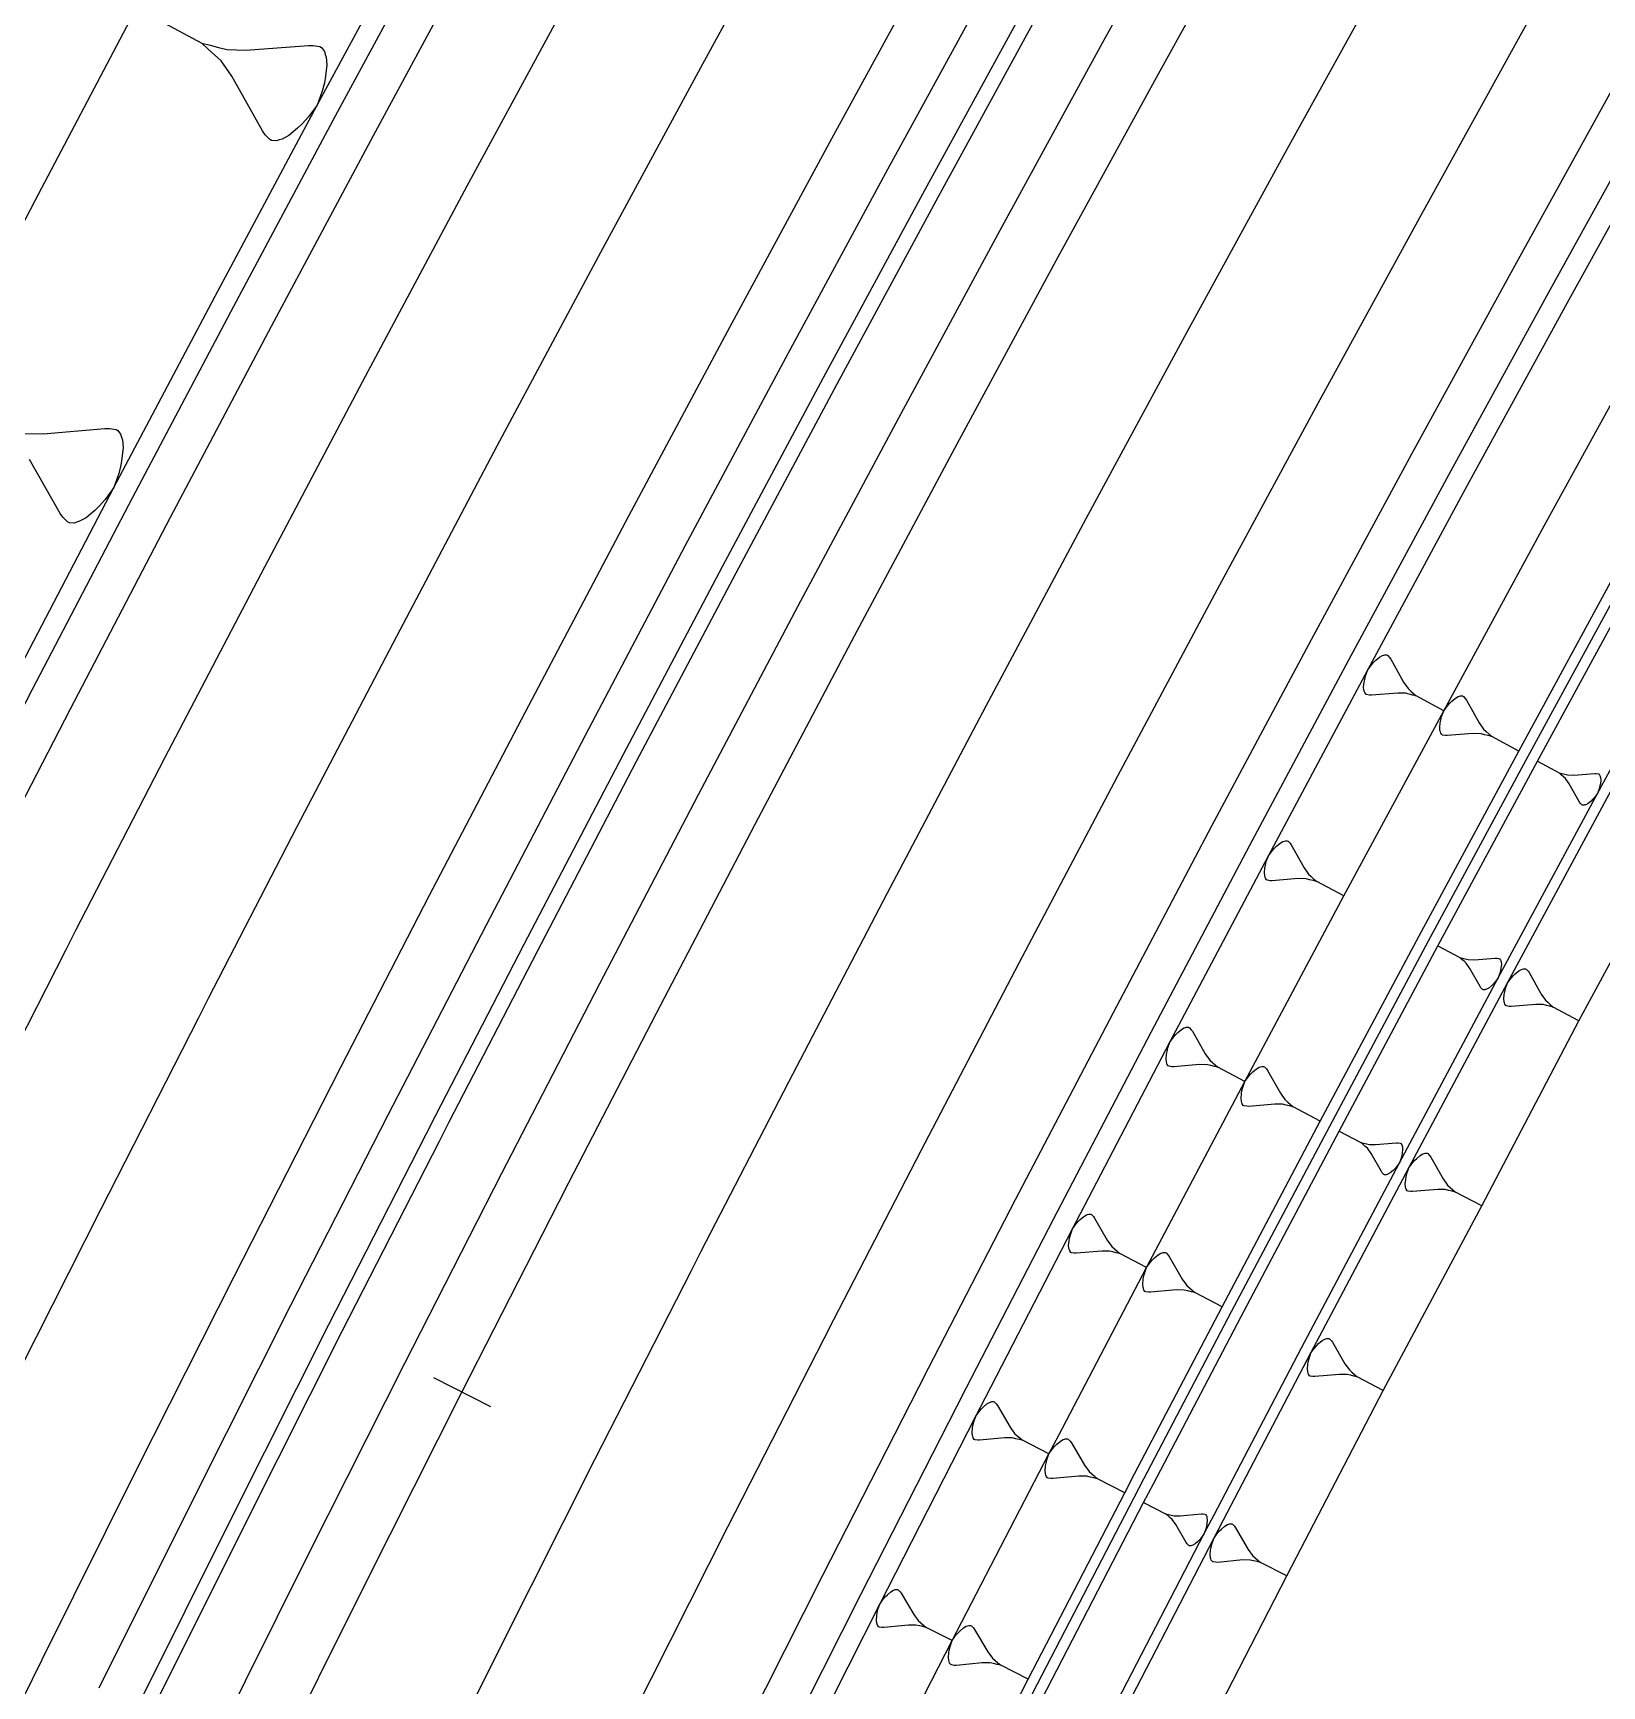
# Model space of a CAD drawing. Extents: x 386614 to 387594, y 803230 to 804419.
# Drawn here: x 387253.57 to 387290.4, y 804020.35 to 804059.15 of the extents above; entities that cross this region are included whole.
import ezdxf

# ---------------------------------------------------------------- set-up
doc = ezdxf.new("R2010")
doc.units = 0
doc.layers.get('0').update_dxf_attribs({"linetype": 'CONTINUOUS'})

msp = doc.modelspace()

# ---------------------------------------------------------------- linework, layer by layer
at = {"color": 7}
for p, q in [((387256.0013, 804059.7319), (387257.5297, 804058.9104)), ((387257.5297, 804058.9104), (387257.7279, 804058.8601)), ((387257.6809, 804058.7728), (387257.5297, 804058.9104)), ((387257.8321, 804058.6353), (387257.6809, 804058.7728)), ((387257.7279, 804058.8601), (387257.926, 804058.8099)), ((387257.926, 804058.8099), (387258.1242, 804058.7597)), ((387258.1242, 804058.7597), (387258.5674, 804058.7466)), ((387258.5674, 804058.7466), (387260.0347, 804058.8585)), ((387260.0347, 804058.8585), (387260.1455, 804058.8552)), ((387260.1455, 804058.8552), (387260.3, 804058.8284)), ((387260.3, 804058.8284), (387260.3436, 804058.805)), ((387260.3436, 804058.805), (387260.4075, 804058.7144)), ((387260.4075, 804058.7144), (387260.4277, 804058.6472)), ((387257.9833, 804058.4977), (387257.8321, 804058.6353)), ((387258.2388, 804058.1352), (387257.9833, 804058.4977)), ((387260.4277, 804058.6472), (387260.4479, 804058.5801)), ((387260.4648, 804058.4021), (387260.4348, 804058.1368)), ((387260.4479, 804058.5801), (387260.4648, 804058.4021)), ((387258.9549, 804056.8497), (387258.2388, 804058.1352)), ((387260.408, 804057.9824), (387260.3578, 804057.7842)), ((387260.4348, 804058.1368), (387260.408, 804057.9824)), ((387260.3578, 804057.7842), (387260.2372, 804057.4551)), ((387260.0292, 804057.1729), (387259.8916, 804057.0217)), ((387260.2372, 804057.4551), (387260.0292, 804057.1729)), ((387259.0188, 804056.7591), (387258.9549, 804056.8497)), ((387259.7775, 804056.9141), (387259.5728, 804056.7427)), ((387259.8916, 804057.0217), (387259.7775, 804056.9141)), ((387259.1263, 804056.645), (387259.0188, 804056.7591)), ((387259.17, 804056.6216), (387259.1263, 804056.645)), ((387259.2808, 804056.6183), (387259.17, 804056.6216)), ((387259.3479, 804056.6385), (387259.2808, 804056.6183)), ((387259.4151, 804056.6587), (387259.3479, 804056.6385)), ((387259.5728, 804056.7427), (387259.4151, 804056.6587)), ((387253.806, 804049.7424), (387255.2553, 804049.8668)), ((387255.2553, 804049.8668), (387255.3648, 804049.8646)), ((387255.3648, 804049.8646), (387255.5178, 804049.8396)), ((387255.5178, 804049.8396), (387255.5612, 804049.8168)), ((387255.5612, 804049.8168), (387255.6251, 804049.7278)), ((387253.3678, 804049.7512), (387253.806, 804049.7424)), ((387255.6251, 804049.7278), (387255.6457, 804049.6617)), ((387255.6457, 804049.6617), (387255.6663, 804049.5955)), ((387255.6847, 804049.4198), (387255.6575, 804049.1573)), ((387255.6663, 804049.5955), (387255.6847, 804049.4198)), ((387254.2069, 804047.8711), (387253.487, 804049.135)), ((387255.6575, 804049.1573), (387255.6326, 804049.0043)), ((387255.5848, 804048.808), (387255.4686, 804048.4815)), ((387255.6326, 804049.0043), (387255.5848, 804048.808)), ((387255.4686, 804048.4815), (387255.2657, 804048.2006)), ((387254.2709, 804047.7821), (387254.2069, 804047.8711)), ((387255.0194, 804047.9425), (387254.8187, 804047.7712)), ((387255.1312, 804048.0499), (387255.0194, 804047.9425)), ((387255.2657, 804048.2006), (387255.1312, 804048.0499)), ((387254.3783, 804047.6704), (387254.2709, 804047.7821)), ((387254.4217, 804047.6476), (387254.3783, 804047.6704)), ((387254.5312, 804047.6454), (387254.4217, 804047.6476)), ((387254.5974, 804047.666), (387254.5312, 804047.6454)), ((387254.6636, 804047.6866), (387254.5974, 804047.666)), ((387254.8187, 804047.7712), (387254.6636, 804047.6866)), ((387284.9876, 804044.3171), (387285.0455, 804044.3807)), ((387285.0455, 804044.3807), (387285.0935, 804044.426)), ((387285.0935, 804044.426), (387285.1797, 804044.4982)), ((387285.1797, 804044.4982), (387285.2461, 804044.5336)), ((387285.2461, 804044.5336), (387285.2744, 804044.5421)), ((387285.2744, 804044.5421), (387285.3027, 804044.5506)), ((387285.3027, 804044.5506), (387285.3493, 804044.5492)), ((387285.3493, 804044.5492), (387285.3677, 804044.5393)), ((387285.3677, 804044.5393), (387285.413, 804044.4913)), ((387285.413, 804044.4913), (387285.4399, 804044.4531)), ((387285.4399, 804044.4531), (387285.7414, 804043.9119)), ((387284.8168, 804043.9113), (387284.8281, 804043.9763)), ((387284.8281, 804043.9763), (387284.8493, 804044.0597)), ((387284.8493, 804044.0597), (387284.9, 804044.1983)), ((387284.9, 804044.1983), (387284.9876, 804044.3171)), ((387284.8042, 804043.7996), (387284.8168, 804043.9113)), ((387284.8113, 804043.7247), (387284.8042, 804043.7996)), ((387284.8198, 804043.6964), (387284.8113, 804043.7247)), ((387284.8283, 804043.6681), (387284.8198, 804043.6964)), ((387284.8552, 804043.63), (387284.8283, 804043.6681)), ((387284.8736, 804043.6201), (387284.8552, 804043.63)), ((387284.9386, 804043.6088), (387284.8736, 804043.6201)), ((387284.9853, 804043.6075), (387284.9386, 804043.6088)), ((387285.603, 804043.6546), (387284.9853, 804043.6075)), ((387285.7896, 804043.649), (387285.603, 804043.6546)), ((387285.7414, 804043.9119), (387285.8489, 804043.7593)), ((387285.873, 804043.6279), (387285.7896, 804043.649)), ((387285.8489, 804043.7593), (387285.9126, 804043.7014)), ((387285.9565, 804043.6067), (387285.873, 804043.6279)), ((387285.9126, 804043.7014), (387285.9762, 804043.6435)), ((387286.0399, 804043.5856), (387285.9565, 804043.6067)), ((387285.9762, 804043.6435), (387286.0399, 804043.5856)), ((387286.6833, 804043.2397), (387286.0399, 804043.5856)), ((387287.0531, 804043.5793), (387287.0811, 804043.5877)), ((387287.0811, 804043.5877), (387287.1271, 804043.5864)), ((387287.1271, 804043.5864), (387287.1453, 804043.5766)), ((387286.6332, 804043.1028), (387286.6833, 804043.2397)), ((387286.6833, 804043.2397), (387286.7698, 804043.3571)), ((387286.7698, 804043.3571), (387286.827, 804043.42)), ((387286.827, 804043.42), (387286.8745, 804043.4647)), ((387286.8745, 804043.4647), (387286.9596, 804043.536)), ((387286.9596, 804043.536), (387287.0252, 804043.5709)), ((387287.0252, 804043.5709), (387287.0531, 804043.5793)), ((387287.1453, 804043.5766), (387287.19, 804043.5292)), ((387287.19, 804043.5292), (387287.2166, 804043.4915)), ((387287.2166, 804043.4915), (387287.5144, 804042.9569)), ((387286.5887, 804042.8459), (387286.6011, 804042.9562)), ((387286.5957, 804042.7719), (387286.5887, 804042.8459)), ((387286.6011, 804042.9562), (387286.6123, 804043.0204)), ((387286.6123, 804043.0204), (387286.6332, 804043.1028)), ((387287.5144, 804042.9569), (387287.6207, 804042.8061)), ((387287.6207, 804042.8061), (387287.6836, 804042.7489)), ((387286.6041, 804042.7439), (387286.5957, 804042.7719)), ((387286.6125, 804042.716), (387286.6041, 804042.7439)), ((387286.639, 804042.6783), (387286.6125, 804042.716)), ((387286.6572, 804042.6686), (387286.639, 804042.6783)), ((387286.7215, 804042.6574), (387286.6572, 804042.6686)), ((387286.7675, 804042.6561), (387286.7215, 804042.6574)), ((387287.3778, 804042.7026), (387286.7675, 804042.6561)), ((387287.5621, 804042.6972), (387287.3778, 804042.7026)), ((387287.6445, 804042.6763), (387287.5621, 804042.6972)), ((387287.7269, 804042.6554), (387287.6445, 804042.6763)), ((387287.6836, 804042.7489), (387287.7464, 804042.6917)), ((387287.8093, 804042.6345), (387287.7269, 804042.6554)), ((387287.7464, 804042.6917), (387287.8093, 804042.6345)), ((387288.445, 804042.2928), (387287.8093, 804042.6345)), ((387282.7588, 804040.0616), (387282.8439, 804040.1335)), ((387282.8439, 804040.1335), (387282.9096, 804040.169)), ((387282.9096, 804040.169), (387282.9376, 804040.1775)), ((387282.9376, 804040.1775), (387282.9656, 804040.1861)), ((387282.9656, 804040.1861), (387283.0119, 804040.1849)), ((387283.0119, 804040.1849), (387283.0302, 804040.1752)), ((387283.0302, 804040.1752), (387283.0753, 804040.1278)), ((387283.0753, 804040.1278), (387283.1022, 804040.0901)), ((387283.1022, 804040.0901), (387283.4037, 804039.5547)), ((387282.5182, 804039.6971), (387282.5679, 804039.8348)), ((387282.5679, 804039.8348), (387282.6542, 804039.953)), ((387282.6542, 804039.953), (387282.7114, 804040.0164)), ((387282.7114, 804040.0164), (387282.7588, 804040.0616)), ((387282.4748, 804039.4389), (387282.4868, 804039.5497)), ((387282.4822, 804039.3646), (387282.4748, 804039.4389)), ((387282.4908, 804039.3366), (387282.4822, 804039.3646)), ((387282.4868, 804039.5497), (387282.4976, 804039.6143)), ((387282.4993, 804039.3086), (387282.4908, 804039.3366)), ((387282.4976, 804039.6143), (387282.5182, 804039.6971)), ((387283.4037, 804039.5547), (387283.5111, 804039.4039)), ((387283.5111, 804039.4039), (387283.5745, 804039.3468)), ((387283.5745, 804039.3468), (387283.638, 804039.2896)), ((387282.5262, 804039.2709), (387282.4993, 804039.3086)), ((387282.5445, 804039.2612), (387282.5262, 804039.2709)), ((387282.609, 804039.2503), (387282.5445, 804039.2612)), ((387282.6553, 804039.2492), (387282.609, 804039.2503)), ((387283.2677, 804039.2988), (387282.6553, 804039.2492)), ((387283.4529, 804039.2942), (387283.2677, 804039.2988)), ((387283.5357, 804039.2736), (387283.4529, 804039.2942)), ((387283.6185, 804039.2531), (387283.5357, 804039.2736)), ((387283.7014, 804039.2325), (387283.6185, 804039.2531)), ((387283.638, 804039.2896), (387283.7014, 804039.2325)), ((387284.3412, 804038.8925), (387283.7014, 804039.2325)), ((387288.2641, 804036.963), (387288.3181, 804037.0229)), ((387288.3181, 804037.0229), (387288.3629, 804037.0656)), ((387288.3629, 804037.0656), (387288.4434, 804037.1336)), ((387288.4434, 804037.1336), (387288.5055, 804037.1671)), ((387288.5055, 804037.1671), (387288.5319, 804037.1752)), ((387288.5319, 804037.1752), (387288.5584, 804037.1833)), ((387288.5584, 804037.1833), (387288.6021, 804037.1822)), ((387288.6021, 804037.1822), (387288.6194, 804037.173)), ((387288.6194, 804037.173), (387288.6621, 804037.1282)), ((387288.6621, 804037.1282), (387288.6874, 804037.0925)), ((387288.6874, 804037.0925), (387288.9725, 804036.5865)), ((387288.1058, 804036.5818), (387288.1161, 804036.6428)), ((387288.1161, 804036.6428), (387288.1355, 804036.7211)), ((387288.1355, 804036.7211), (387288.1825, 804036.8512)), ((387288.1825, 804036.8512), (387288.2641, 804036.963)), ((387288.0945, 804036.477), (387288.1058, 804036.5818)), ((387288.1015, 804036.4068), (387288.0945, 804036.477)), ((387288.1096, 804036.3803), (387288.1015, 804036.4068)), ((387288.1177, 804036.3539), (387288.1096, 804036.3803)), ((387288.143, 804036.3182), (387288.1177, 804036.3539)), ((387288.1603, 804036.309), (387288.143, 804036.3182)), ((387288.2213, 804036.2988), (387288.1603, 804036.309)), ((387288.2651, 804036.2977), (387288.2213, 804036.2988)), ((387288.844, 804036.3446), (387288.2651, 804036.2977)), ((387289.0189, 804036.3403), (387288.844, 804036.3446)), ((387288.9725, 804036.5865), (387289.074, 804036.4439)), ((387289.0972, 804036.3208), (387289.0189, 804036.3403)), ((387289.074, 804036.4439), (387289.1339, 804036.3899)), ((387289.1755, 804036.3014), (387289.0972, 804036.3208)), ((387289.1339, 804036.3899), (387289.1939, 804036.3359)), ((387289.2538, 804036.2819), (387289.1755, 804036.3014)), ((387289.1939, 804036.3359), (387289.2538, 804036.2819)), ((387289.8586, 804035.9606), (387289.2538, 804036.2819)), ((387280.2081, 804035.3237), (387280.2566, 804035.4602)), ((387280.2566, 804035.4602), (387280.3415, 804035.5776)), ((387280.3415, 804035.5776), (387280.3977, 804035.6407)), ((387280.3977, 804035.6407), (387280.4444, 804035.6855)), ((387280.4444, 804035.6855), (387280.5283, 804035.7572)), ((387280.5283, 804035.7572), (387280.5932, 804035.7925)), ((387280.5932, 804035.7925), (387280.6209, 804035.8011)), ((387280.6209, 804035.8011), (387280.6485, 804035.8097)), ((387280.6485, 804035.8097), (387280.6943, 804035.8088)), ((387280.6943, 804035.8088), (387280.7125, 804035.7993)), ((387280.7125, 804035.7993), (387280.7573, 804035.7526)), ((387280.7573, 804035.7526), (387280.7841, 804035.7154)), ((387280.7841, 804035.7154), (387281.0851, 804035.187)), ((387280.1663, 804035.068), (387280.1777, 804035.1777)), ((387280.174, 804034.9945), (387280.1663, 804035.068)), ((387280.1777, 804035.1777), (387280.1881, 804035.2417)), ((387280.1881, 804035.2417), (387280.2081, 804035.3237)), ((387281.0851, 804035.187), (387281.192, 804035.0383)), ((387280.1826, 804034.9669), (387280.174, 804034.9945)), ((387280.1912, 804034.9392), (387280.1826, 804034.9669)), ((387280.218, 804034.902), (387280.1912, 804034.9392)), ((387280.2361, 804034.8925), (387280.218, 804034.902)), ((387280.3, 804034.882), (387280.2361, 804034.8925)), ((387280.3458, 804034.8811), (387280.3, 804034.882)), ((387280.9517, 804034.9331), (387280.3458, 804034.8811)), ((387281.1349, 804034.9294), (387280.9517, 804034.9331)), ((387281.217, 804034.9095), (387281.1349, 804034.9294)), ((387281.192, 804035.0383), (387281.2551, 804034.982)), ((387281.299, 804034.8895), (387281.217, 804034.9095)), ((387281.2551, 804034.982), (387281.3181, 804034.9258)), ((387281.3811, 804034.8695), (387281.299, 804034.8895)), ((387281.3181, 804034.9258), (387281.3811, 804034.8695)), ((387282.0159, 804034.5361), (387281.3811, 804034.8695)), ((387282.1012, 804034.6543), (387282.1579, 804034.7177)), ((387282.1579, 804034.7177), (387282.2049, 804034.7629)), ((387282.2049, 804034.7629), (387282.2893, 804034.835)), ((387282.2893, 804034.835), (387282.3546, 804034.8705)), ((387282.3546, 804034.8705), (387282.3824, 804034.8792)), ((387282.3824, 804034.8792), (387282.4103, 804034.8879)), ((387282.4103, 804034.8879), (387282.4564, 804034.8869)), ((387282.4564, 804034.8869), (387282.4746, 804034.8774)), ((387282.4746, 804034.8774), (387282.5198, 804034.8303)), ((387282.5198, 804034.8303), (387282.5467, 804034.7929)), ((387282.5467, 804034.7929), (387282.8496, 804034.2611)), ((387281.9364, 804034.2518), (387281.9469, 804034.3161)), ((387281.9469, 804034.3161), (387281.967, 804034.3987)), ((387281.967, 804034.3987), (387282.0159, 804034.5361)), ((387282.0159, 804034.5361), (387282.1012, 804034.6543)), ((387281.925, 804034.1413), (387281.9364, 804034.2518)), ((387281.9327, 804034.0674), (387281.925, 804034.1413)), ((387281.9414, 804034.0395), (387281.9327, 804034.0674)), ((387281.95, 804034.0117), (387281.9414, 804034.0395)), ((387281.9769, 804033.9743), (387281.95, 804034.0117)), ((387281.9952, 804033.9647), (387281.9769, 804033.9743)), ((387282.0595, 804033.9542), (387281.9952, 804033.9647)), ((387282.1056, 804033.9532), (387282.0595, 804033.9542)), ((387282.7154, 804034.0056), (387282.1056, 804033.9532)), ((387282.8998, 804034.0019), (387282.7154, 804034.0056)), ((387282.8496, 804034.2611), (387282.9573, 804034.1114)), ((387282.9824, 804033.9818), (387282.8998, 804034.0019)), ((387282.9573, 804034.1114), (387283.0207, 804034.0548)), ((387283.065, 804033.9617), (387282.9824, 804033.9818)), ((387283.0207, 804034.0548), (387283.0842, 804033.9982)), ((387283.1476, 804033.9416), (387283.065, 804033.9617)), ((387283.0842, 804033.9982), (387283.1476, 804033.9416)), ((387283.7864, 804033.606), (387283.1476, 804033.9416)), ((387286.0039, 804032.6884), (387286.0492, 804032.7319)), ((387286.0492, 804032.7319), (387286.1307, 804032.8015)), ((387286.1307, 804032.8015), (387286.1937, 804032.8358)), ((387286.1937, 804032.8358), (387286.2206, 804032.8442)), ((387286.2206, 804032.8442), (387286.2474, 804032.8526)), ((387286.2474, 804032.8526), (387286.2919, 804032.8517)), ((387286.2919, 804032.8517), (387286.3095, 804032.8424)), ((387286.3095, 804032.8424), (387286.3531, 804032.797)), ((387286.3531, 804032.797), (387286.3791, 804032.7609)), ((387286.3791, 804032.7609), (387286.6713, 804032.2478)), ((387285.8003, 804032.3009), (387285.8197, 804032.3806)), ((387285.8197, 804032.3806), (387285.8669, 804032.5131)), ((387285.8669, 804032.5131), (387285.9492, 804032.6272)), ((387285.9492, 804032.6272), (387286.0039, 804032.6884)), ((387285.7791, 804032.1322), (387285.7902, 804032.2388)), ((387285.7866, 804032.0609), (387285.7791, 804032.1322)), ((387285.795, 804032.034), (387285.7866, 804032.0609)), ((387285.7902, 804032.2388), (387285.8003, 804032.3009)), ((387285.8033, 804032.0072), (387285.795, 804032.034)), ((387285.8293, 804031.9711), (387285.8033, 804032.0072)), ((387285.8469, 804031.9618), (387285.8293, 804031.9711)), ((387285.909, 804031.9517), (387285.8469, 804031.9618)), ((387285.9535, 804031.9508), (387285.909, 804031.9517)), ((387286.5418, 804032.0013), (387285.9535, 804031.9508)), ((387286.7197, 804031.9977), (387286.5418, 804032.0013)), ((387286.6713, 804032.2478), (387286.7752, 804032.1034)), ((387286.7994, 804031.9783), (387286.7197, 804031.9977)), ((387286.7752, 804032.1034), (387286.8364, 804032.0488)), ((387286.8791, 804031.9589), (387286.7994, 804031.9783)), ((387286.8364, 804032.0488), (387286.8976, 804031.9941)), ((387286.9588, 804031.9395), (387286.8791, 804031.9589)), ((387286.8976, 804031.9941), (387286.9588, 804031.9395)), ((387287.5753, 804031.6157), (387286.9588, 804031.9395)), ((387277.9662, 804031.0747), (387278.0494, 804031.191)), ((387278.0494, 804031.191), (387278.1046, 804031.2535)), ((387278.1046, 804031.2535), (387278.1505, 804031.298)), ((387278.1505, 804031.298), (387278.233, 804031.3691)), ((387278.233, 804031.3691), (387278.2969, 804031.4043)), ((387278.2969, 804031.4043), (387278.3242, 804031.413)), ((387278.3242, 804031.413), (387278.3515, 804031.4216)), ((387278.3515, 804031.4216), (387278.3967, 804031.4209)), ((387278.3967, 804031.4209), (387278.4146, 804031.4116)), ((387278.4146, 804031.4116), (387278.4591, 804031.3657)), ((387278.4591, 804031.3657), (387278.4857, 804031.3291)), ((387278.4857, 804031.3291), (387278.7853, 804030.8089)), ((387277.8789, 804030.687), (387277.8896, 804030.7954)), ((387277.8896, 804030.7954), (387277.8996, 804030.8586)), ((387277.8996, 804030.8586), (387277.9189, 804030.9397)), ((387277.9189, 804030.9397), (387277.9662, 804031.0747)), ((387278.7853, 804030.8089), (387278.8917, 804030.6625)), ((387277.8868, 804030.6146), (387277.8789, 804030.687)), ((387277.8954, 804030.5873), (387277.8868, 804030.6146)), ((387277.9041, 804030.56), (387277.8954, 804030.5873)), ((387277.9307, 804030.5234), (387277.9041, 804030.56)), ((387277.9486, 804030.5141), (387277.9307, 804030.5234)), ((387278.0118, 804030.5041), (387277.9486, 804030.5141)), ((387278.057, 804030.5034), (387278.0118, 804030.5041)), ((387278.6549, 804030.5576), (387278.057, 804030.5034)), ((387278.8357, 804030.5548), (387278.6549, 804030.5576)), ((387278.9169, 804030.5355), (387278.8357, 804030.5548)), ((387278.8917, 804030.6625), (387278.9541, 804030.6073)), ((387278.998, 804030.5162), (387278.9169, 804030.5355)), ((387278.9541, 804030.6073), (387279.0166, 804030.5521)), ((387279.0791, 804030.4968), (387278.998, 804030.5162)), ((387279.0166, 804030.5521), (387279.0791, 804030.4968)), ((387279.7073, 804030.1706), (387279.0791, 804030.4968)), ((387279.8485, 804030.3529), (387279.8953, 804030.3983)), ((387279.8953, 804030.3983), (387279.9794, 804030.4708)), ((387279.9794, 804030.4708), (387280.0445, 804030.5067)), ((387280.0445, 804030.5067), (387280.0723, 804030.5155)), ((387280.0723, 804030.5155), (387280.1001, 804030.5243)), ((387280.1001, 804030.5243), (387280.1462, 804030.5236)), ((387280.1462, 804030.5236), (387280.1645, 804030.5141)), ((387280.1645, 804030.5141), (387280.2099, 804030.4673)), ((387280.2099, 804030.4673), (387280.237, 804030.43)), ((387280.237, 804030.43), (387280.5424, 804029.8996)), ((387279.6394, 804029.9503), (387279.6591, 804030.033)), ((387279.6591, 804030.033), (387279.7073, 804030.1706)), ((387279.7073, 804030.1706), (387279.7922, 804030.2892)), ((387279.7922, 804030.2892), (387279.8485, 804030.3529)), ((387279.6183, 804029.7754), (387279.6292, 804029.8859)), ((387279.6264, 804029.7015), (387279.6183, 804029.7754)), ((387279.6352, 804029.6737), (387279.6264, 804029.7015)), ((387279.6292, 804029.8859), (387279.6394, 804029.9503)), ((387279.644, 804029.6459), (387279.6352, 804029.6737)), ((387279.6711, 804029.6086), (387279.644, 804029.6459)), ((387280.4094, 804029.6435), (387279.7999, 804029.5882)), ((387280.5938, 804029.6406), (387280.4094, 804029.6435)), ((387280.5424, 804029.8996), (387280.6508, 804029.7504)), ((387280.6765, 804029.6209), (387280.5938, 804029.6406)), ((387280.6508, 804029.7504), (387280.7145, 804029.6941)), ((387280.7592, 804029.6012), (387280.6765, 804029.6209)), ((387280.7145, 804029.6941), (387280.7782, 804029.6378)), ((387280.7782, 804029.6378), (387280.8419, 804029.5815)), ((387279.6894, 804029.5991), (387279.6711, 804029.6086)), ((387279.7538, 804029.5889), (387279.6894, 804029.5991)), ((387279.7999, 804029.5882), (387279.7538, 804029.5889)), ((387280.8419, 804029.5815), (387280.7592, 804029.6012)), ((387281.4823, 804029.249), (387280.8419, 804029.5815)), ((387283.7475, 804028.3836), (387283.8279, 804028.4529)), ((387283.8279, 804028.4529), (387283.8901, 804028.4872)), ((387283.8901, 804028.4872), (387283.9167, 804028.4956)), ((387283.9167, 804028.4956), (387283.9433, 804028.504)), ((387283.9433, 804028.504), (387283.9873, 804028.5033)), ((387283.9873, 804028.5033), (387284.0048, 804028.4943)), ((387284.0048, 804028.4943), (387284.0482, 804028.4495)), ((387283.5219, 804028.0345), (387283.5679, 804028.166)), ((387283.5679, 804028.166), (387283.649, 804028.2794)), ((387283.649, 804028.2794), (387283.7028, 804028.3402)), ((387283.7028, 804028.3402), (387283.7475, 804028.3836)), ((387284.0482, 804028.4495), (387284.0741, 804028.4139)), ((387284.0741, 804028.4139), (387284.366, 804027.9071)), ((387283.4828, 804027.7884), (387283.4933, 804027.894)), ((387283.4906, 804027.7177), (387283.4828, 804027.7884)), ((387283.499, 804027.6912), (387283.4906, 804027.7177)), ((387283.4933, 804027.894), (387283.503, 804027.9555)), ((387283.5074, 804027.6646), (387283.499, 804027.6912)), ((387283.503, 804027.9555), (387283.5219, 804028.0345)), ((387284.366, 804027.9071), (387284.4696, 804027.7645)), ((387284.4696, 804027.7645), (387284.5304, 804027.7107)), ((387284.5304, 804027.7107), (387284.5913, 804027.6568)), ((387283.5333, 804027.6289), (387283.5074, 804027.6646)), ((387283.5508, 804027.6199), (387283.5333, 804027.6289)), ((387283.6123, 804027.6101), (387283.5508, 804027.6199)), ((387283.6564, 804027.6094), (387283.6123, 804027.6101)), ((387284.2389, 804027.6622), (387283.6564, 804027.6094)), ((387284.4151, 804027.6595), (387284.2389, 804027.6622)), ((387284.4941, 804027.6407), (387284.4151, 804027.6595)), ((387284.5731, 804027.6219), (387284.4941, 804027.6407)), ((387284.6522, 804027.603), (387284.5731, 804027.6219)), ((387284.5913, 804027.6568), (387284.6522, 804027.603)), ((387285.2642, 804027.2852), (387284.6522, 804027.603)), ((387275.8322, 804026.8551), (387275.8772, 804026.8991)), ((387275.8772, 804026.8991), (387275.9581, 804026.9695)), ((387275.9581, 804026.9695), (387276.0208, 804027.0045)), ((387276.0208, 804027.0045), (387276.0476, 804027.0131)), ((387276.0476, 804027.0131), (387276.0745, 804027.0218)), ((387276.0745, 804027.0218), (387276.119, 804027.0213)), ((387276.119, 804027.0213), (387276.1367, 804027.0122)), ((387276.1367, 804027.0122), (387276.1808, 804026.9672)), ((387276.1808, 804026.9672), (387276.2071, 804026.9313)), ((387276.2071, 804026.9313), (387276.5047, 804026.4204)), ((387275.6321, 804026.4652), (387275.6507, 804026.5452)), ((387275.6507, 804026.5452), (387275.6967, 804026.6783)), ((387275.6967, 804026.6783), (387275.7781, 804026.7933)), ((387275.7781, 804026.7933), (387275.8322, 804026.8551)), ((387275.6125, 804026.2961), (387275.6225, 804026.4029)), ((387275.6206, 804026.2248), (387275.6125, 804026.2961)), ((387275.6293, 804026.198), (387275.6206, 804026.2248)), ((387275.6225, 804026.4029), (387275.6321, 804026.4652)), ((387275.6379, 804026.1711), (387275.6293, 804026.198)), ((387275.6642, 804026.1352), (387275.6379, 804026.1711)), ((387275.682, 804026.1261), (387275.6642, 804026.1352)), ((387275.7442, 804026.1166), (387275.682, 804026.1261)), ((387276.3773, 804026.1723), (387275.7888, 804026.1161)), ((387276.5555, 804026.1704), (387276.3773, 804026.1723)), ((387276.5047, 804026.4204), (387276.61, 804026.2767)), ((387276.6355, 804026.1517), (387276.5555, 804026.1704)), ((387276.61, 804026.2767), (387276.6718, 804026.2226)), ((387276.7154, 804026.1331), (387276.6355, 804026.1517)), ((387276.6718, 804026.2226), (387276.7336, 804026.1685)), ((387276.7954, 804026.1144), (387276.7154, 804026.1331)), ((387276.7336, 804026.1685), (387276.7954, 804026.1144)), ((387277.6863, 804026.0976), (387277.7512, 804026.1338)), ((387277.7512, 804026.1338), (387277.779, 804026.1427)), ((387277.779, 804026.1427), (387277.8067, 804026.1516)), ((387277.8067, 804026.1516), (387277.8528, 804026.1511)), ((387277.8528, 804026.1511), (387277.8712, 804026.1417)), ((387277.8712, 804026.1417), (387277.9168, 804026.0951)), ((387275.7888, 804026.1161), (387275.7442, 804026.1166)), ((387277.4157, 804025.7961), (387276.7954, 804026.1144)), ((387277.3681, 804025.6583), (387277.4157, 804025.7961)), ((387277.4157, 804025.7961), (387277.4999, 804025.9151)), ((387277.4999, 804025.9151), (387277.5559, 804025.9791)), ((387277.5559, 804025.9791), (387277.6025, 804026.0247)), ((387277.6025, 804026.0247), (387277.6863, 804026.0976)), ((387277.9168, 804026.0951), (387277.9441, 804026.058)), ((387277.9441, 804026.058), (387278.252, 804025.5291)), ((387277.3285, 804025.4005), (387277.3389, 804025.511)), ((387277.337, 804025.3266), (387277.3285, 804025.4005)), ((387277.3389, 804025.511), (387277.3488, 804025.5755)), ((387277.3488, 804025.5755), (387277.3681, 804025.6583)), ((387278.252, 804025.5291), (387278.3611, 804025.3804)), ((387278.3611, 804025.3804), (387278.4251, 804025.3244)), ((387277.3459, 804025.2989), (387277.337, 804025.3266)), ((387277.3548, 804025.2711), (387277.3459, 804025.2989)), ((387277.3821, 804025.2339), (387277.3548, 804025.2711)), ((387277.4004, 804025.2245), (387277.3821, 804025.2339)), ((387277.4649, 804025.2146), (387277.4004, 804025.2245)), ((387277.511, 804025.2142), (387277.4649, 804025.2146)), ((387278.1202, 804025.2723), (387277.511, 804025.2142)), ((387278.3046, 804025.2704), (387278.1202, 804025.2723)), ((387278.3874, 804025.251), (387278.3046, 804025.2704)), ((387278.4702, 804025.2317), (387278.3874, 804025.251)), ((387278.4251, 804025.3244), (387278.489, 804025.2684)), ((387278.553, 804025.2124), (387278.4702, 804025.2317)), ((387278.489, 804025.2684), (387278.553, 804025.2124)), ((387279.195, 804024.8829), (387278.553, 804025.2124)), ((387281.24, 804023.6772), (387281.2858, 804023.8099)), ((387281.2858, 804023.8099), (387281.3669, 804023.9245)), ((387281.3669, 804023.9245), (387281.4209, 804023.9861)), ((387281.4209, 804023.9861), (387281.4657, 804024.0301)), ((387281.4657, 804024.0301), (387281.5464, 804024.1003)), ((387281.5464, 804024.1003), (387281.609, 804024.1352)), ((387281.609, 804024.1352), (387281.6357, 804024.1438)), ((387281.6357, 804024.1438), (387281.6624, 804024.1524)), ((387281.6624, 804024.1524), (387281.7068, 804024.1519)), ((387281.7068, 804024.1519), (387281.7245, 804024.1428)), ((387281.7245, 804024.1428), (387281.7685, 804024.098)), ((387281.7685, 804024.098), (387281.7947, 804024.0622)), ((387281.7947, 804024.0622), (387282.0914, 804023.5527)), ((387281.2018, 804023.4288), (387281.2118, 804023.5353)), ((387281.2099, 804023.3577), (387281.2018, 804023.4288)), ((387281.2118, 804023.5353), (387281.2214, 804023.5974)), ((387281.2214, 804023.5974), (387281.24, 804023.6772)), ((387282.0914, 804023.5527), (387282.1965, 804023.4095)), ((387282.1965, 804023.4095), (387282.2581, 804023.3556)), ((387281.2185, 804023.331), (387281.2099, 804023.3577)), ((387281.2272, 804023.3042), (387281.2185, 804023.331)), ((387281.2534, 804023.2684), (387281.2272, 804023.3042)), ((387281.2711, 804023.2594), (387281.2534, 804023.2684)), ((387281.3332, 804023.2498), (387281.2711, 804023.2594)), ((387281.3776, 804023.2493), (387281.3332, 804023.2498)), ((387281.9644, 804023.3054), (387281.3776, 804023.2493)), ((387282.142, 804023.3035), (387281.9644, 804023.3054)), ((387282.2218, 804023.2849), (387282.142, 804023.3035)), ((387282.3015, 804023.2663), (387282.2218, 804023.2849)), ((387282.2581, 804023.3556), (387282.3197, 804023.3016)), ((387282.3813, 804023.2477), (387282.3015, 804023.2663)), ((387282.3197, 804023.3016), (387282.3813, 804023.2477)), ((387282.9997, 804022.9303), (387282.3813, 804023.2477)), ((387273.4036, 804022.14), (387273.4481, 804022.2712)), ((387273.4481, 804022.2712), (387273.5276, 804022.3846)), ((387273.5276, 804022.3846), (387273.5806, 804022.4457)), ((387273.5806, 804022.4457), (387273.6246, 804022.4892)), ((387273.6246, 804022.4892), (387273.7039, 804022.5589)), ((387273.7039, 804022.5589), (387273.7654, 804022.5936)), ((387273.7654, 804022.5936), (387273.7918, 804022.6022)), ((387273.7918, 804022.6022), (387273.8181, 804022.6108)), ((387273.8181, 804022.6108), (387273.8619, 804022.6106)), ((387273.8619, 804022.6106), (387273.8794, 804022.6017)), ((387273.8794, 804022.6017), (387273.923, 804022.5576)), ((387273.923, 804022.5576), (387273.9491, 804022.5224)), ((387273.9491, 804022.5224), (387274.2441, 804022.0212)), ((387273.3671, 804021.8948), (387273.3765, 804021.9999)), ((387273.3754, 804021.8247), (387273.3671, 804021.8948)), ((387273.3765, 804021.9999), (387273.3856, 804022.0612)), ((387273.3856, 804022.0612), (387273.4036, 804022.14)), ((387274.2441, 804022.0212), (387274.3485, 804021.8804)), ((387274.3485, 804021.8804), (387274.4095, 804021.8275)), ((387273.3841, 804021.7983), (387273.3754, 804021.8247)), ((387273.3927, 804021.772), (387273.3841, 804021.7983)), ((387273.4188, 804021.7368), (387273.3927, 804021.772)), ((387273.4362, 804021.7279), (387273.4188, 804021.7368)), ((387273.4975, 804021.7188), (387273.4362, 804021.7279)), ((387273.5413, 804021.7186), (387273.4975, 804021.7188)), ((387274.12, 804021.7766), (387273.5413, 804021.7186)), ((387274.2953, 804021.7756), (387274.12, 804021.7766)), ((387274.3741, 804021.7576), (387274.2953, 804021.7756)), ((387274.4528, 804021.7396), (387274.3741, 804021.7576)), ((387274.4095, 804021.8275), (387274.4705, 804021.7746)), ((387274.5316, 804021.7216), (387274.4528, 804021.7396)), ((387274.4705, 804021.7746), (387274.5316, 804021.7216)), ((387275.1432, 804021.4114), (387274.5316, 804021.7216)), ((387275.1432, 804021.4114), (387275.2269, 804021.5308)), ((387275.2269, 804021.5308), (387275.2826, 804021.595)), ((387275.2826, 804021.595), (387275.329, 804021.6409)), ((387275.329, 804021.6409), (387275.4124, 804021.7142)), ((387275.4124, 804021.7142), (387275.4771, 804021.7507)), ((387275.4771, 804021.7507), (387275.5048, 804021.7597)), ((387275.5048, 804021.7597), (387275.5326, 804021.7688)), ((387275.5326, 804021.7688), (387275.5787, 804021.7685)), ((387275.5787, 804021.7685), (387275.597, 804021.7592)), ((387275.597, 804021.7592), (387275.6429, 804021.7128)), ((387275.6429, 804021.7128), (387275.6703, 804021.6758)), ((387275.6703, 804021.6758), (387275.9808, 804021.1484)), ((387275.0579, 804021.0154), (387275.0678, 804021.126)), ((387275.0678, 804021.126), (387275.0774, 804021.1905)), ((387275.0774, 804021.1905), (387275.0963, 804021.2734)), ((387275.0963, 804021.2734), (387275.1432, 804021.4114)), ((387275.9808, 804021.1484), (387276.0906, 804021.0002)), ((387275.0667, 804020.9416), (387275.0579, 804021.0154)), ((387275.0758, 804020.9139), (387275.0667, 804020.9416)), ((387275.0849, 804020.8861), (387275.0758, 804020.9139)), ((387275.1123, 804020.8491), (387275.0849, 804020.8861)), ((387275.1307, 804020.8398), (387275.1123, 804020.8491)), ((387275.1952, 804020.8302), (387275.1307, 804020.8398)), ((387275.2413, 804020.8299), (387275.1952, 804020.8302)), ((387275.8502, 804020.891), (387275.2413, 804020.8299)), ((387276.0347, 804020.8899), (387275.8502, 804020.891)), ((387276.1175, 804020.871), (387276.0347, 804020.8899)), ((387276.0906, 804021.0002), (387276.1548, 804020.9445)), ((387276.2004, 804020.8521), (387276.1175, 804020.871)), ((387276.1548, 804020.9445), (387276.2191, 804020.8888)), ((387276.2833, 804020.8331), (387276.2004, 804020.8521)), ((387276.2191, 804020.8888), (387276.2833, 804020.8331)), ((387276.9269, 804020.5067), (387276.2833, 804020.8331))]:
    msp.add_line(p, q, dxfattribs=at)
at = {"color": 1}
for p, q in [((387288.8854, 804042.0561), (387289.3939, 804041.7828)), ((387289.3939, 804041.7828), (387289.4598, 804041.766)), ((387289.4442, 804041.737), (387289.3939, 804041.7828)), ((387289.4945, 804041.6912), (387289.4442, 804041.737)), ((387289.4598, 804041.766), (387289.5257, 804041.7493)), ((387289.5448, 804041.6455), (387289.4945, 804041.6912)), ((387289.5257, 804041.7493), (387289.5917, 804041.7326)), ((387289.6298, 804041.5249), (387289.5448, 804041.6455)), ((387289.5917, 804041.7326), (387289.7391, 804041.7283)), ((387289.7391, 804041.7283), (387290.2273, 804041.7655)), ((387290.2273, 804041.7655), (387290.2642, 804041.7644)), ((387290.2642, 804041.7644), (387290.3156, 804041.7555)), ((387290.3156, 804041.7555), (387290.3301, 804041.7477)), ((387290.3301, 804041.7477), (387290.3513, 804041.7175)), ((387290.3513, 804041.7175), (387290.3581, 804041.6952)), ((387290.3581, 804041.6952), (387290.3648, 804041.6729)), ((387290.3648, 804041.6729), (387290.3704, 804041.6137)), ((387289.8681, 804041.0972), (387289.6298, 804041.5249)), ((387290.2947, 804041.2986), (387290.2255, 804041.2047)), ((387290.3348, 804041.4081), (387290.2947, 804041.2986)), ((387290.3515, 804041.474), (387290.3348, 804041.4081)), ((387290.3604, 804041.5254), (387290.3515, 804041.474)), ((387290.3704, 804041.6137), (387290.3604, 804041.5254)), ((387289.8893, 804041.067), (387289.8681, 804041.0972)), ((387289.9251, 804041.0291), (387289.8893, 804041.067)), ((387289.9396, 804041.0212), (387289.9251, 804041.0291)), ((387289.9765, 804041.0202), (387289.9396, 804041.0212)), ((387289.9988, 804041.0269), (387289.9765, 804041.0202)), ((387290.0212, 804041.0336), (387289.9988, 804041.0269)), ((387290.0736, 804041.0616), (387290.0212, 804041.0336)), ((387290.1418, 804041.1186), (387290.0736, 804041.0616)), ((387290.1797, 804041.1544), (387290.1418, 804041.1186)), ((387290.2255, 804041.2047), (387290.1797, 804041.1544)), ((387286.5489, 804037.7193), (387287.0587, 804037.4484)), ((387287.0587, 804037.4484), (387287.1247, 804037.432)), ((387287.1092, 804037.4029), (387287.0587, 804037.4484)), ((387287.1597, 804037.3574), (387287.1092, 804037.4029)), ((387287.1247, 804037.432), (387287.1907, 804037.4156)), ((387287.1907, 804037.4156), (387287.2567, 804037.3992)), ((387287.2567, 804037.3992), (387287.4042, 804037.3956)), ((387287.4042, 804037.3956), (387287.8922, 804037.4351)), ((387287.8922, 804037.4351), (387287.929, 804037.4342)), ((387287.929, 804037.4342), (387287.9805, 804037.4255)), ((387287.9805, 804037.4255), (387287.995, 804037.4178)), ((387287.995, 804037.4178), (387288.0164, 804037.3878)), ((387288.0164, 804037.3878), (387288.0233, 804037.3655)), ((387287.2102, 804037.3118), (387287.1597, 804037.3574)), ((387287.2958, 804037.1916), (387287.2102, 804037.3118)), ((387287.5361, 804036.7651), (387287.2958, 804037.1916)), ((387288.0014, 804037.0782), (387287.9618, 804036.9685)), ((387288.0178, 804037.1442), (387288.0014, 804037.0782)), ((387288.0264, 804037.1957), (387288.0178, 804037.1442)), ((387288.0233, 804037.3655), (387288.0301, 804037.3431)), ((387288.036, 804037.284), (387288.0264, 804037.1957)), ((387288.0301, 804037.3431), (387288.036, 804037.284)), ((387287.5575, 804036.735), (387287.5361, 804036.7651)), ((387287.5935, 804036.6973), (387287.5575, 804036.735)), ((387287.608, 804036.6895), (387287.5935, 804036.6973)), ((387287.6449, 804036.6886), (387287.608, 804036.6895)), ((387287.6672, 804036.6954), (387287.6449, 804036.6886)), ((387287.6895, 804036.7022), (387287.6672, 804036.6954)), ((387287.7419, 804036.7305), (387287.6895, 804036.7022)), ((387287.8097, 804036.7878), (387287.7419, 804036.7305)), ((387287.8475, 804036.8238), (387287.8097, 804036.7878)), ((387287.893, 804036.8743), (387287.8475, 804036.8238)), ((387287.9618, 804036.9685), (387287.893, 804036.8743)), ((387284.2291, 804033.3735), (387284.7402, 804033.105)), ((387284.7402, 804033.105), (387284.8063, 804033.0889)), ((387284.7909, 804033.0597), (387284.7402, 804033.105)), ((387284.8417, 804033.0144), (387284.7909, 804033.0597)), ((387284.8063, 804033.0889), (387284.8723, 804033.0728)), ((387284.8924, 804032.9691), (387284.8417, 804033.0144)), ((387284.8723, 804033.0728), (387284.9384, 804033.0567)), ((387284.9785, 804032.8493), (387284.8924, 804032.9691)), ((387284.9384, 804033.0567), (387285.0859, 804033.0538)), ((387285.2209, 804032.4239), (387284.9785, 804032.8493)), ((387285.0859, 804033.0538), (387285.5737, 804033.0957)), ((387285.5737, 804033.0957), (387285.6106, 804033.0949)), ((387285.6106, 804033.0949), (387285.6621, 804033.0865)), ((387285.6846, 804032.7393), (387285.6455, 804032.6294)), ((387285.6621, 804033.0865), (387285.6767, 804033.0788)), ((387285.6767, 804033.0788), (387285.6982, 804033.0489)), ((387285.7007, 804032.8054), (387285.6846, 804032.7393)), ((387285.6982, 804033.0489), (387285.7052, 804033.0266)), ((387285.7091, 804032.8568), (387285.7007, 804032.8054)), ((387285.7052, 804033.0266), (387285.7121, 804033.0043)), ((387285.7183, 804032.9452), (387285.7091, 804032.8568)), ((387285.7121, 804033.0043), (387285.7183, 804032.9452)), ((387285.2424, 804032.394), (387285.2209, 804032.4239)), ((387285.2785, 804032.3564), (387285.2424, 804032.394)), ((387285.2931, 804032.3487), (387285.2785, 804032.3564)), ((387285.33, 804032.348), (387285.2931, 804032.3487)), ((387285.3523, 804032.3549), (387285.33, 804032.348)), ((387285.3746, 804032.3618), (387285.3523, 804032.3549)), ((387285.4268, 804032.3903), (387285.3746, 804032.3618)), ((387285.4943, 804032.448), (387285.4268, 804032.3903)), ((387285.532, 804032.4841), (387285.4943, 804032.448)), ((387285.5772, 804032.5348), (387285.532, 804032.4841)), ((387285.6455, 804032.6294), (387285.5772, 804032.5348)), ((387279.6399, 804024.6546), (387280.1535, 804024.391)), ((387280.1535, 804024.391), (387280.2197, 804024.3756)), ((387280.2047, 804024.3462), (387280.1535, 804024.391)), ((387280.2558, 804024.3014), (387280.2047, 804024.3462)), ((387280.2197, 804024.3756), (387280.286, 804024.3601)), ((387280.307, 804024.2566), (387280.2558, 804024.3014)), ((387280.286, 804024.3601), (387280.3522, 804024.3447)), ((387280.3943, 804024.1377), (387280.307, 804024.2566)), ((387280.3522, 804024.3447), (387280.4997, 804024.3431)), ((387280.4997, 804024.3431), (387280.9871, 804024.3896)), ((387280.9871, 804024.3896), (387281.024, 804024.3892)), ((387281.024, 804024.3892), (387281.0755, 804024.3813)), ((387281.0755, 804024.3813), (387281.0902, 804024.3738)), ((387281.0902, 804024.3738), (387281.112, 804024.344)), ((387281.112, 804024.344), (387281.1192, 804024.3218)), ((387281.1192, 804024.3218), (387281.1263, 804024.2996)), ((387281.1331, 804024.2405), (387281.1248, 804024.1521)), ((387281.1263, 804024.2996), (387281.1331, 804024.2405)), ((387280.6406, 804023.7146), (387280.3943, 804024.1377)), ((387280.996, 804023.8289), (387280.9511, 804023.7777)), ((387281.0633, 804023.9241), (387280.996, 804023.8289)), ((387281.1014, 804024.0343), (387281.0633, 804023.9241)), ((387281.1168, 804024.1006), (387281.1014, 804024.0343)), ((387281.1248, 804024.1521), (387281.1168, 804024.1006)), ((387280.6625, 804023.6848), (387280.6406, 804023.7146)), ((387280.699, 804023.6476), (387280.6625, 804023.6848)), ((387280.7136, 804023.64), (387280.699, 804023.6476)), ((387280.7505, 804023.6396), (387280.7136, 804023.64)), ((387280.7727, 804023.6468), (387280.7505, 804023.6396)), ((387280.7949, 804023.6539), (387280.7727, 804023.6468)), ((387280.8469, 804023.6829), (387280.7949, 804023.6539)), ((387280.9139, 804023.7412), (387280.8469, 804023.6829)), ((387280.9511, 804023.7777), (387280.9139, 804023.7412))]:
    msp.add_line(p, q, dxfattribs=at)
at = {"color": 3}
msp.add_line((387262.969, 804027.5863), (387264.3068, 804026.9078), dxfattribs=at)
at = {"color": 7, "linetype": 'CONTINUOUS'}
for points in [[(387235.4247, 804018.6743), (387237.6202, 804023.2803), (387239.8377, 804027.876), (387242.0771, 804032.4613), (387244.3384, 804037.036), (387246.6216, 804041.6001), (387246.8531, 804042.0598), (387248.9282, 804046.1526), (387251.2604, 804050.6921), (387253.6181, 804055.2187), (387256.0013, 804059.7319), (387258.41, 804064.2318), (387260.8439, 804068.7181), (387263.3031, 804073.1907), (387265.7874, 804077.6494), (387268.2968, 804082.0941), (387270.8311, 804086.5246), (387273.3903, 804090.9407), (387274.2114, 804092.3456), (387275.9743, 804095.3424), (387278.583, 804099.7294), (387278.746, 804100)], [(387245.2717, 804019.5358), (387247.5075, 804024.0772), (387249.765, 804028.6078), (387252.044, 804033.1276), (387254.3445, 804037.6366), (387254.5777, 804038.0908), (387256.6664, 804042.1345), (387259.0098, 804046.6213), (387261.3745, 804051.0969), (387263.7604, 804055.5612), (387266.1676, 804060.0141), (387268.596, 804064.4555), (387271.0455, 804068.8853), (387273.5161, 804073.3033), (387276.0076, 804077.7096), (387278.5202, 804082.1039), (387281.0536, 804086.4862), (387281.8656, 804087.8807), (387283.6079, 804090.8564), (387286.1829, 804095.2143), (387288.7787, 804099.56), (387289.0443, 804100)], [(387248.4154, 804017.9973), (387250.6439, 804022.5237), (387252.8939, 804027.0394), (387255.1654, 804031.5444), (387257.4583, 804036.0385), (387257.6908, 804036.4912), (387259.7727, 804040.5216), (387262.1083, 804044.9937), (387264.4652, 804049.4545), (387266.8433, 804053.9041), (387269.2426, 804058.3424), (387271.6629, 804062.7691), (387274.1044, 804067.1843), (387276.5668, 804071.5878), (387279.0502, 804075.9795), (387281.5544, 804080.3594), (387284.0795, 804084.7273), (387284.8889, 804086.1172), (387286.6254, 804089.0831), (387289.1919, 804093.4267), (387291.7792, 804097.758), (387293.1329, 804100)], [(387251.5591, 804016.4589), (387253.7803, 804020.9703), (387256.0229, 804025.4711), (387258.2869, 804029.9612), (387260.5722, 804034.4404), (387260.8039, 804034.8916), (387262.8789, 804038.9087), (387265.2068, 804043.366), (387267.5559, 804047.8121), (387269.9261, 804052.247), (387272.3175, 804056.6706), (387274.7299, 804061.0827), (387277.1632, 804065.4833), (387279.6175, 804069.8723), (387282.0927, 804074.2495), (387284.5887, 804078.6149), (387287.1054, 804082.9683), (387287.9121, 804084.3537), (387289.6429, 804087.3097), (387292.201, 804091.639), (387294.7796, 804095.9561), (387297.2214, 804100)], [(387259.1569, 804018.3073), (387261.3868, 804022.7825), (387263.6379, 804027.2471), (387265.9103, 804031.7009), (387266.1407, 804032.1495), (387268.2038, 804036.1438), (387270.5185, 804040.5757), (387272.8543, 804044.9966), (387275.2111, 804049.4063), (387277.5888, 804053.8047), (387279.9875, 804058.1918), (387282.407, 804062.5674), (387284.8474, 804066.9314), (387287.3085, 804071.2838), (387289.7903, 804075.6243), (387292.2927, 804079.953), (387293.0949, 804081.3305), (387294.8158, 804084.2698), (387297.3593, 804088.5745), (387299.9233, 804092.867), (387300, 804092.994)], [(387254.1825, 804000), (387255.7538, 804003.3101), (387257.9123, 804007.8017), (387260.0921, 804012.283), (387262.2933, 804016.7538), (387264.5157, 804021.2141), (387266.7593, 804025.6638), (387269.0241, 804030.1028), (387269.2537, 804030.5499), (387271.31, 804034.5309), (387273.617, 804038.9481), (387275.945, 804043.3542), (387278.2939, 804047.7492), (387280.6637, 804052.133), (387283.0544, 804056.5054), (387285.4659, 804060.8664), (387287.8981, 804065.2159), (387290.351, 804069.5537), (387292.8245, 804073.8798), (387295.3186, 804078.1941), (387296.1181, 804079.567), (387297.8333, 804082.4965), (387300, 804086.1634)], [(387258.0568, 804000), (387258.912, 804001.8016), (387261.0633, 804006.2782), (387263.2359, 804010.7445), (387265.4296, 804015.2004), (387267.6446, 804019.6458), (387269.8808, 804024.0806), (387272.138, 804028.5047), (387272.3668, 804028.9503), (387274.4163, 804032.918), (387276.7155, 804037.3204), (387279.0357, 804041.7118), (387281.3768, 804046.0921), (387283.7387, 804050.4612), (387286.1214, 804054.819), (387288.5248, 804059.1655), (387290.9489, 804063.5004), (387293.3936, 804067.8237), (387295.8588, 804072.1353), (387298.3446, 804076.4352), (387299.1413, 804077.8035), (387300, 804079.2701)], [(387264.4235, 804000), (387266.2622, 804003.7646), (387268.451, 804008.1923), (387270.6608, 804012.6094), (387272.8916, 804017.0158), (387275.1432, 804021.4114), (387277.4157, 804025.7961), (387277.6461, 804026.2378), (387279.7073, 804030.1706), (387282.0159, 804034.5361), (387284.3412, 804038.8925), (387286.6833, 804043.2397), (387289.0422, 804047.5778), (387291.4178, 804051.9067), (387293.8102, 804056.2264), (387296.2192, 804060.5367), (387298.6449, 804064.8377), (387300, 804067.219)], [(387266.6493, 804000), (387268.0628, 804002.894), (387270.2475, 804007.3132), (387272.4531, 804011.7217), (387274.6795, 804016.1196), (387276.9269, 804020.5067), (387279.195, 804024.8829), (387279.425, 804025.3237), (387281.4823, 804029.249), (387283.7864, 804033.606), (387286.1073, 804037.954), (387288.445, 804042.2928), (387290.7993, 804046.6225), (387293.1704, 804050.9431), (387295.5581, 804055.2544), (387297.9625, 804059.5564), (387300, 804063.1693)], [(387266.9275, 804000), (387268.2879, 804002.7852), (387270.472, 804007.2033), (387272.6771, 804011.6108), (387274.903, 804016.0076), (387277.1498, 804020.3936), (387279.4174, 804024.7688), (387279.6473, 804025.2095), (387281.7042, 804029.1338), (387284.0078, 804033.4897), (387286.3281, 804037.8366), (387288.6652, 804042.1745), (387291.0189, 804046.5031), (387293.3894, 804050.8226), (387295.7766, 804055.1329), (387298.1804, 804059.4339), (387300, 804062.6603)], [(387269.2646, 804000), (387270.1785, 804001.8711), (387272.3583, 804006.2802), (387274.5589, 804010.6787), (387276.7804, 804015.0666), (387279.0227, 804019.4437), (387281.2858, 804023.8099), (387281.5152, 804024.2497), (387283.5679, 804028.166), (387285.8669, 804032.5131), (387288.1825, 804036.8512), (387290.5149, 804041.1802), (387292.8639, 804045.5001), (387295.2296, 804049.8108), (387297.6119, 804054.1123), (387300, 804058.3853)], [(387271.392, 804000), (387271.9107, 804001.0336), (387274.1175, 804005.4192), (387276.3251, 804009.8039), (387278.5366, 804014.1863), (387280.7548, 804018.5651), (387282.9997, 804022.9303), (387283.2273, 804023.37), (387285.2642, 804027.2852), (387287.5753, 804031.6157), (387289.8586, 804035.9606), (387292.193, 804040.2782), (387294.5351, 804044.5915), (387296.8854, 804048.9003), (387299.2801, 804053.1847), (387300, 804054.4998)]]:
    msp.add_lwpolyline(points, dxfattribs=at)
at = {"color": 1, "linetype": 'CONTINUOUS'}
for points in [[(387239.4563, 804016.725), (387241.6788, 804021.2941), (387243.9231, 804025.8525), (387246.189, 804030.4002), (387248.4766, 804034.9371), (387250.7858, 804039.463), (387251.0199, 804039.9189), (387253.1165, 804043.9778), (387255.4686, 804048.4815), (387257.8422, 804052.974), (387260.2372, 804057.4551), (387262.6534, 804061.9247), (387265.0909, 804066.3828), (387267.5496, 804070.8292), (387270.0295, 804075.2639), (387272.5305, 804079.6867), (387275.0524, 804084.0976), (387277.5954, 804088.4964), (387278.4105, 804089.8962), (387280.1593, 804092.883), (387282.744, 804097.2574), (387284.3822, 804100)], [(387239.9064, 804016.5074), (387242.1279, 804021.0743), (387244.3711, 804025.6306), (387246.636, 804030.1762), (387248.9225, 804034.7109), (387251.2306, 804039.2347), (387251.4646, 804039.6904), (387253.5602, 804043.7474), (387255.9113, 804048.249), (387258.2837, 804052.7393), (387260.6776, 804057.2183), (387263.0927, 804061.6859), (387265.5291, 804066.1419), (387267.9866, 804070.5862), (387270.4653, 804075.0188), (387272.9651, 804079.4396), (387275.4859, 804083.8484), (387278.0277, 804088.2451), (387278.8424, 804089.6443), (387280.5903, 804092.6297), (387283.1739, 804097.002), (387284.9646, 804100)], [(387256.0205, 804019.8607), (387258.2578, 804024.3508), (387260.5165, 804028.8303), (387262.7964, 804033.2989), (387263.0276, 804033.7491), (387265.0976, 804037.7567), (387267.42, 804042.2034), (387269.7635, 804046.639), (387272.1282, 804051.0634), (387274.5139, 804055.4765), (387276.9206, 804059.8782), (387279.3482, 804064.2684), (387281.7966, 804068.6469), (387284.2659, 804073.0138), (387286.756, 804077.3688), (387289.2668, 804081.712), (387290.0716, 804083.0941), (387291.7982, 804086.0431), (387294.3503, 804090.3621), (387296.9228, 804094.669), (387299.5159, 804098.9635), (387300, 804099.7567)], [(387256.3342, 804019.7053), (387258.5707, 804024.194), (387260.8286, 804028.672), (387263.1078, 804033.1391), (387263.3389, 804033.5891), (387265.4082, 804037.5954), (387267.7298, 804042.0406), (387270.0726, 804046.4748), (387272.4365, 804050.8977), (387274.8214, 804055.3093), (387277.2272, 804059.7095), (387279.654, 804064.0983), (387282.1017, 804068.4754), (387284.5702, 804072.8408), (387287.0594, 804077.1944), (387289.5694, 804081.5361), (387290.3739, 804082.9177), (387292.1, 804085.8658), (387294.6512, 804090.1834), (387297.2229, 804094.4888), (387299.8151, 804098.7819), (387300, 804099.0848)], [(387261.9311, 804000), (387262.0703, 804000.2931), (387264.2143, 804004.7547), (387266.3796, 804009.206), (387268.566, 804013.647), (387270.7736, 804018.0774), (387273.0022, 804022.4974), (387275.2518, 804026.9066), (387275.4799, 804027.3508), (387277.5225, 804031.3051), (387279.814, 804035.6927), (387282.1264, 804040.0694), (387284.4596, 804044.435), (387286.8136, 804048.7895), (387289.1883, 804053.1327), (387291.5837, 804057.4645), (387293.9996, 804061.7849), (387296.4361, 804066.0937), (387298.8931, 804070.3909), (387300, 804072.3056)], [(387262.4846, 804000), (387262.5215, 804000.0776), (387264.6645, 804004.5371), (387266.8287, 804008.9862), (387269.0141, 804013.425), (387271.2206, 804017.8534), (387273.4481, 804022.2712), (387275.6967, 804026.6783), (387275.9247, 804027.1223), (387277.9662, 804031.0747), (387280.2566, 804035.4602), (387282.5679, 804039.8348), (387284.9, 804044.1983), (387287.2529, 804048.5506), (387289.6264, 804052.8917), (387292.0206, 804057.2215), (387294.4354, 804061.5398), (387296.8707, 804065.8465), (387299.3265, 804070.1416), (387300, 804071.3066)], [(387267.2057, 804000), (387268.513, 804002.6764), (387270.6966, 804007.0934), (387272.9011, 804011.4998), (387275.1265, 804015.8956), (387277.3728, 804020.2805), (387279.6399, 804024.6546), (387279.8697, 804025.0952), (387281.9261, 804029.0186), (387284.2291, 804033.3735), (387286.5489, 804037.7193), (387288.8854, 804042.0561), (387291.2386, 804046.3837), (387293.6085, 804050.7022), (387295.9951, 804055.0114), (387298.3983, 804059.3114), (387300, 804062.1514)], [(387268.9863, 804000), (387269.9534, 804001.9799), (387272.1337, 804006.3901), (387274.3349, 804010.7897), (387276.5569, 804015.1786), (387278.7998, 804019.5568), (387281.0633, 804023.9241), (387281.2928, 804024.364), (387283.3461, 804028.2812), (387285.6455, 804032.6294), (387287.9618, 804036.9685), (387290.2947, 804041.2986), (387292.6443, 804045.6195), (387295.0105, 804049.9313), (387297.3934, 804054.2338), (387299.7929, 804058.5271), (387300, 804058.8943)]]:
    msp.add_lwpolyline(points, dxfattribs=at)
at = {"color": 2, "linetype": 'CONTINUOUS'}
for points in [[(387240.8067, 804016.0721), (387243.0261, 804020.6347), (387245.2672, 804025.1868), (387247.53, 804029.7281), (387249.8144, 804034.2585), (387252.1203, 804038.7781), (387252.3541, 804039.2333), (387254.4477, 804043.2866), (387256.7966, 804047.7839), (387259.1668, 804052.2701), (387261.5584, 804056.7449), (387263.9712, 804061.2082), (387266.4053, 804065.6601), (387268.8606, 804070.1002), (387271.337, 804074.5287), (387273.8344, 804078.9453), (387276.3528, 804083.3499), (387278.8922, 804087.7425), (387279.7062, 804089.1404), (387281.4525, 804092.123), (387284.0336, 804096.4912), (387286.1295, 804100)], [(387255.1244, 804020.3045), (387257.3638, 804024.7989), (387259.6246, 804029.2826), (387261.9067, 804033.7555), (387262.1381, 804034.2061), (387264.2101, 804038.2175), (387266.5347, 804042.6684), (387268.8805, 804047.1083), (387271.2474, 804051.5369), (387273.6353, 804055.9541), (387276.0443, 804060.36), (387278.4742, 804064.7543), (387280.925, 804069.1371), (387283.3967, 804073.5081), (387285.8891, 804077.8672), (387288.4023, 804082.2145), (387289.2078, 804083.5979), (387290.9361, 804086.5498), (387293.4906, 804090.8729), (387296.0656, 804095.1838), (387298.6611, 804099.4824), (387298.977, 804100)], [(387257.8127, 804018.973), (387260.0458, 804023.4546), (387262.3001, 804027.9256), (387264.5757, 804032.3857), (387264.8065, 804032.835), (387266.8726, 804036.835), (387269.1906, 804041.2733), (387271.5297, 804045.7005), (387273.8898, 804050.1165), (387276.271, 804054.5212), (387278.6731, 804058.9145), (387281.0961, 804063.2964), (387283.5399, 804067.6666), (387286.0045, 804072.0252), (387288.4899, 804076.372), (387290.9959, 804080.7069), (387291.7992, 804082.0863), (387293.5225, 804085.0298), (387296.0697, 804089.3406), (387298.6374, 804093.6393), (387300, 804095.8959)], [(387260.8242, 804000), (387261.1679, 804000.7241), (387263.314, 804005.19), (387265.4814, 804009.6456), (387267.6699, 804014.0908), (387269.8796, 804018.5255), (387272.1104, 804022.9497), (387274.3622, 804027.3632), (387274.5905, 804027.8078), (387276.635, 804031.7659), (387278.9287, 804036.1578), (387281.2433, 804040.5387), (387283.5788, 804044.9085), (387285.9351, 804049.2671), (387288.312, 804053.6145), (387290.7097, 804057.9505), (387293.128, 804062.275), (387295.5668, 804066.588), (387298.0261, 804070.8893), (387300, 804074.3037)]]:
    msp.add_lwpolyline(points, dxfattribs=at)
at = {"color": 3, "linetype": 'CONTINUOUS'}
msp.add_lwpolyline([(387259.1569, 804018.3073), (387261.3868, 804022.7825), (387263.6379, 804027.2471), (387265.9103, 804031.7009), (387266.1407, 804032.1495), (387268.2038, 804036.1438), (387270.5185, 804040.5757), (387272.8543, 804044.9966), (387275.2111, 804049.4063), (387277.5888, 804053.8047), (387279.9875, 804058.1918), (387282.407, 804062.5674), (387284.8474, 804066.9314), (387287.3085, 804071.2838), (387289.7903, 804075.6243), (387292.2927, 804079.953), (387293.0949, 804081.3305), (387294.8158, 804084.2698), (387297.3593, 804088.5745), (387299.9233, 804092.867), (387300, 804092.994)], dxfattribs=at)

doc.saveas('drawing.dxf')
